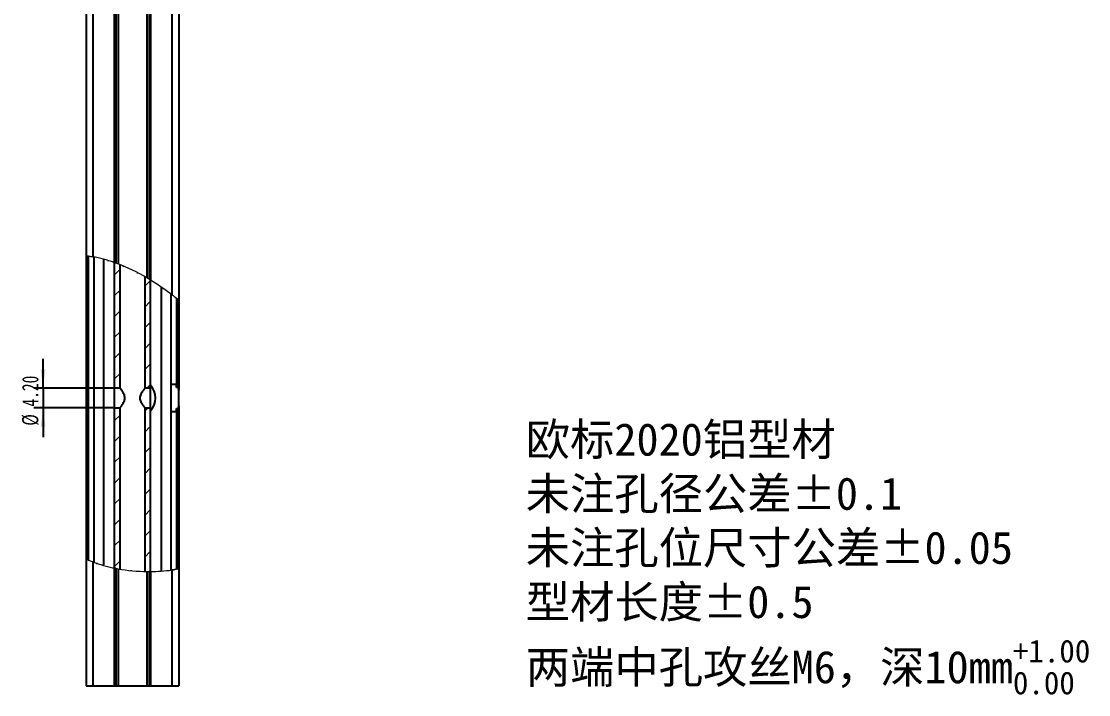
# Model space of a CAD drawing. Header units: millimetres. Extents: x 0 to 1189, y 0 to 841.
# Drawn here: x 655.1 to 885, y 328.7 to 473.8 of the extents above; entities that cross this region are included whole.
import ezdxf

# ---------------------------------------------------------------- set-up
doc = ezdxf.new("R2010")
doc.units = ezdxf.units.MM
doc.layers.add('10', color=7, linetype='Continuous')
doc.styles.add('SLDTEXTSTYLE5', font='TXT', dxfattribs={"width": 0.7})
doc.dimstyles.new('SLDDIMSTYLE1', dxfattribs={"dimtxt": 3.5, "dimasz": 4.08, "dimexe": 0, "dimexo": 0.0625, "dimgap": 0.875, "dimtad": 2, "dimrnd": 1e-09, "dimzin": 4, "dimdsep": 46, "dimtxsty": 'SLDTEXTSTYLE5', "dimsah": 1, "dimcen": 0.09, "dimadec": 0, "dimazin": 1, "dimtfac": 1, "dimtmove": 0, "dimatfit": 0, "dimfxl": 1, "dimfrac": 2, "dimtolj": 1, "dimtzin": 12, "dimarcsym": 0})

# ---------------------------------------------------------------- blocks, each defined once
blk = doc.blocks.new('_D_5')
at = {"layer": '10', "transparency": 16777216}
for p, q in [((659.74, 394.75), (659.74, 401.1)), ((675.14, 394.75), (657.74, 394.75)), ((659.74, 394.75), (659.74, 390.55)), ((675.14, 390.55), (657.74, 390.55)), ((659.74, 390.55), (659.74, 384.2))]:
    blk.add_line(p, q, dxfattribs=at)
for points in [[(659.74, 394.75), (660.25, 398.83), (659.23, 398.83)], [(659.74, 390.55), (659.23, 386.47), (660.25, 386.47)]]:
    blk.add_solid(points, dxfattribs=at)
at = {"layer": '10', "transparency": 16777216, "char_height": 3.5, "attachment_point": 1, "rotation": 90, "style": 'SLDTEXTSTYLE5'}
for s, insert in [('4.20', (655.23, 390.8)), ('%%c', (655.21, 386.69))]:
    blk.add_mtext(s, dxfattribs=dict(at, insert=insert))

msp = doc.modelspace()

# ---------------------------------------------------------------- hatches: boundary and pattern name
at = {"layer": '10', "linetype": 'Continuous', "lineweight": 18}
h = msp.add_hatch(dxfattribs=at)
h.set_pattern_fill('ANSI31', color=256, angle=3e-322, style=0)
edge = h.paths.add_edge_path(flags=0)
edge.add_spline(control_points=[(676.34, 421.38), (676.34, 421.38), (676.386, 421.362), (676.473, 421.327), (676.56, 421.292), (676.69, 421.239), (676.85, 421.173), (677.014, 421.104), (677.215, 421.019), (677.434, 420.924), (677.668, 420.822), (677.929, 420.705), (678.197, 420.582), (678.488, 420.448), (678.794, 420.303), (679.093, 420.157), (679.414, 419.999), (679.736, 419.837), (680.033, 419.683), (680.338, 419.524), (680.626, 419.37), (680.868, 419.238), (681.096, 419.114), (681.29, 419.005), (681.424, 418.93), (681.541, 418.864), (681.614, 418.822), (681.634, 418.811), (681.638, 418.809), (681.64, 418.807), (681.64, 418.807)], knot_values=[0, 0, 0, 0, 0.0008405, 0.0008405, 0.0008405, 0.0016796, 0.0016796, 0.0016796, 0.0025401, 0.0025401, 0.0025401, 0.0034594, 0.0034594, 0.0034594, 0.0044576, 0.0044576, 0.0044576, 0.005533, 0.005533, 0.005533, 0.006639, 0.006639, 0.006639, 0.0076824, 0.0076824, 0.0076824, 0.0085906, 0.0085906, 0.0085906, 0.0087635, 0.0087635, 0.0087635, 0.0087635], weights=[1, 1, 1, 1, 1, 1, 1, 1, 1, 1, 1, 1, 1, 1, 1, 1, 1, 1, 1, 1, 1, 1, 1, 1, 1, 1, 1, 1, 1, 1, 1], degree=3, periodic=0)
edge.add_spline(control_points=[(681.64, 418.807), (682.041, 418.579), (682.441, 418.344), (682.84, 418.101)], knot_values=[0.353429, 0.353429, 0.353429, 0.353429, 0.359927, 0.359927, 0.359927, 0.359927], weights=[1, 1, 1, 1], degree=3, periodic=0)
edge.add_spline(control_points=[(682.84, 418.101), (683.634, 417.618), (684.42, 417.111), (685.197, 416.579)], knot_values=[0, 0, 0, 0, 0.0036643, 0.0036643, 0.0036643, 0.0036643], weights=[1, 1, 1, 1], degree=3, periodic=0)
edge.add_spline(control_points=[(685.197, 416.579), (685.9, 416.099), (686.598, 415.597), (687.29, 415.076)], knot_values=[0.3727679, 0.3727679, 0.3727679, 0.3727679, 0.384319, 0.384319, 0.384319, 0.384319], weights=[1, 1, 1, 1], degree=3, periodic=0)
edge.add_spline(control_points=[(687.29, 415.076), (687.693, 414.773), (688.093, 414.463), (688.49, 414.147)], knot_values=[0.384319, 0.384319, 0.384319, 0.384319, 0.3910354, 0.3910354, 0.3910354, 0.3910354], weights=[1, 1, 1, 1], degree=3, periodic=0)
edge.add_spline(control_points=[(688.49, 414.147), (688.557, 414.094), (688.624, 414.04), (688.69, 413.987)], knot_values=[0.3910354, 0.3910354, 0.3910354, 0.3910354, 0.3921629, 0.3921629, 0.3921629, 0.3921629], weights=[1, 1, 1, 1], degree=3, periodic=0)
edge.add_spline(control_points=[(688.69, 413.987), (688.721, 413.962), (688.751, 413.938), (688.781, 413.914), (688.817, 413.885), (688.851, 413.857), (688.882, 413.832), (688.906, 413.813), (688.928, 413.795), (688.946, 413.78), (688.96, 413.769), (688.971, 413.76), (688.978, 413.754), (688.986, 413.748), (688.99, 413.744), (688.99, 413.744)], knot_values=[0, 0, 0, 0, 0.0001175, 0.0001175, 0.0001175, 0.0002592, 0.0002592, 0.0002592, 0.0003706, 0.0003706, 0.0003706, 0.0004549, 0.0004549, 0.0004549, 0.0005396, 0.0005396, 0.0005396, 0.0005396], weights=[1, 1, 1, 1, 1, 1, 1, 1, 1, 1, 1, 1, 1, 1, 1, 1], degree=3, periodic=0)
edge.add_spline(control_points=[(688.99, 413.744), (688.99, 413.744), (688.98, 413.753), (688.96, 413.769), (688.932, 413.792), (688.884, 413.831), (688.822, 413.881), (688.747, 413.942), (688.651, 414.019), (688.544, 414.104), (688.407, 414.213), (688.249, 414.338), (688.084, 414.467), (687.895, 414.615), (687.692, 414.771), (687.49, 414.925)], knot_values=[0, 0, 0, 0, 0.0003014, 0.0003014, 0.0003014, 0.0007351, 0.0007351, 0.0007351, 0.0012577, 0.0012577, 0.0012577, 0.0019265, 0.0019265, 0.0019265, 0.002695, 0.002695, 0.002695, 0.002695], weights=[1, 1, 1, 1, 1, 1, 1, 1, 1, 1, 1, 1, 1, 1, 1, 1], degree=3, periodic=0)
edge.add_spline(control_points=[(687.49, 414.925), (685.981, 416.072), (684.441, 417.125), (682.89, 418.07)], knot_values=[0.614567, 0.614567, 0.614567, 0.614567, 0.6398018, 0.6398018, 0.6398018, 0.6398018], weights=[1, 1, 1, 1], degree=3, periodic=0)
edge.add_spline(control_points=[(682.89, 418.07), (682.854, 418.092), (682.818, 418.115), (682.783, 418.135), (682.754, 418.153), (682.726, 418.17), (682.701, 418.185), (682.678, 418.199), (682.658, 418.211), (682.641, 418.221), (682.625, 418.231), (682.612, 418.238), (682.604, 418.244), (682.595, 418.249), (682.59, 418.252), (682.59, 418.252)], knot_values=[0, 0, 0, 0, 0.0001265, 0.0001265, 0.0001265, 0.0002342, 0.0002342, 0.0002342, 0.0003289, 0.0003289, 0.0003289, 0.0004187, 0.0004187, 0.0004187, 0.0005089, 0.0005089, 0.0005089, 0.0005089], weights=[1, 1, 1, 1, 1, 1, 1, 1, 1, 1, 1, 1, 1, 1, 1, 1], degree=3, periodic=0)
edge.add_spline(control_points=[(682.59, 418.252), (682.424, 418.352), (682.257, 418.45), (682.09, 418.548)], knot_values=[0.6414282, 0.6414282, 0.6414282, 0.6414282, 0.6441361, 0.6441361, 0.6441361, 0.6441361], weights=[1, 1, 1, 1], degree=3, periodic=0)
edge.add_spline(control_points=[(682.09, 418.548), (682.893, 418.079), (683.694, 417.58), (684.49, 417.054)], knot_values=[0.3558639, 0.3558639, 0.3558639, 0.3558639, 0.3689011, 0.3689011, 0.3689011, 0.3689011], weights=[1, 1, 1, 1], degree=3, periodic=0)
edge.add_spline(control_points=[(684.49, 417.054), (683.712, 417.568), (682.926, 418.058), (682.133, 418.523)], knot_values=[0, 0, 0, 0, 0.0036425, 0.0036425, 0.0036425, 0.0036425], weights=[1, 1, 1, 1], degree=3, periodic=0)
edge.add_spline(control_points=[(682.133, 418.523), (680.034, 419.752), (677.921, 420.78), (675.847, 421.573)], knot_values=[0.6439039, 0.6439039, 0.6439039, 0.6439039, 0.6779971, 0.6779971, 0.6779971, 0.6779971], weights=[1, 1, 1, 1], degree=3, periodic=0)
edge.add_spline(control_points=[(675.847, 421.573), (675.067, 421.871), (674.281, 422.141), (673.49, 422.377)], knot_values=[0, 0, 0, 0, 0.0034291, 0.0034291, 0.0034291, 0.0034291], weights=[1, 1, 1, 1], degree=3, periodic=0)
edge.add_spline(control_points=[(673.49, 422.377), (674.282, 422.14), (675.083, 421.866), (675.89, 421.556)], knot_values=[0.3089795, 0.3089795, 0.3089795, 0.3089795, 0.3222379, 0.3222379, 0.3222379, 0.3222379], weights=[1, 1, 1, 1], degree=3, periodic=0)
edge.add_spline(control_points=[(675.89, 421.556), (675.723, 421.621), (675.557, 421.683), (675.39, 421.744)], knot_values=[0.6777621, 0.6777621, 0.6777621, 0.6777621, 0.6805053, 0.6805053, 0.6805053, 0.6805053], weights=[1, 1, 1, 1], degree=3, periodic=0)
edge.add_spline(control_points=[(675.39, 421.744), (675.39, 421.744), (675.389, 421.745), (675.386, 421.745), (675.381, 421.747), (675.37, 421.752), (675.353, 421.758), (675.336, 421.764), (675.313, 421.772), (675.287, 421.782), (675.26, 421.792), (675.228, 421.803), (675.194, 421.815), (675.161, 421.827), (675.125, 421.84), (675.09, 421.853)], knot_values=[0, 0, 0, 0, 0.0000477, 0.0000477, 0.0000477, 0.0001515, 0.0001515, 0.0001515, 0.000262, 0.000262, 0.000262, 0.0003759, 0.0003759, 0.0003759, 0.0004896, 0.0004896, 0.0004896, 0.0004896], weights=[1, 1, 1, 1, 1, 1, 1, 1, 1, 1, 1, 1, 1, 1, 1, 1], degree=3, periodic=0)
edge.add_spline(control_points=[(675.09, 421.853), (673.524, 422.411), (671.983, 422.831), (670.49, 423.099)], knot_values=[0.6821555, 0.6821555, 0.6821555, 0.6821555, 0.7080344, 0.7080344, 0.7080344, 0.7080344], weights=[1, 1, 1, 1], degree=3, periodic=0)
edge.add_spline(control_points=[(670.49, 423.099), (670.375, 423.119), (670.259, 423.139), (670.146, 423.158), (669.984, 423.184), (669.827, 423.208), (669.686, 423.229), (669.546, 423.249), (669.418, 423.266), (669.315, 423.279), (669.211, 423.292), (669.129, 423.302), (669.074, 423.308), (669.019, 423.314), (668.99, 423.318), (668.99, 423.318)], knot_values=[0, 0, 0, 0, 0.0003514, 0.0003514, 0.0003514, 0.0008597, 0.0008597, 0.0008597, 0.0013651, 0.0013651, 0.0013651, 0.0018698, 0.0018698, 0.0018698, 0.0023744, 0.0023744, 0.0023744, 0.0023744], weights=[1, 1, 1, 1, 1, 1, 1, 1, 1, 1, 1, 1, 1, 1, 1, 1], degree=3, periodic=0)
edge.add_spline(control_points=[(668.99, 423.318), (668.99, 423.318), (668.993, 423.317), (668.997, 423.317), (669.004, 423.316), (669.017, 423.315), (669.035, 423.313), (669.053, 423.311), (669.076, 423.308), (669.102, 423.305), (669.128, 423.302), (669.159, 423.298), (669.19, 423.294), (669.222, 423.29), (669.256, 423.286), (669.29, 423.282)], knot_values=[0, 0, 0, 0, 0.0000643, 0.0000643, 0.0000643, 0.0001661, 0.0001661, 0.0001661, 0.0002686, 0.0002686, 0.0002686, 0.0003715, 0.0003715, 0.0003715, 0.0004744, 0.0004744, 0.0004744, 0.0004744], weights=[1, 1, 1, 1, 1, 1, 1, 1, 1, 1, 1, 1, 1, 1, 1, 1], degree=3, periodic=0)
edge.add_spline(control_points=[(669.29, 423.282), (669.357, 423.274), (669.423, 423.265), (669.49, 423.256)], knot_values=[0.284966, 0.284966, 0.284966, 0.284966, 0.286142, 0.286142, 0.286142, 0.286142], weights=[1, 1, 1, 1], degree=3, periodic=0)
edge.add_spline(control_points=[(669.49, 423.256), (669.886, 423.202), (670.287, 423.138), (670.69, 423.062)], knot_values=[0.286142, 0.286142, 0.286142, 0.286142, 0.2931199, 0.2931199, 0.2931199, 0.2931199], weights=[1, 1, 1, 1], degree=3, periodic=0)
edge.add_spline(control_points=[(670.69, 423.062), (671.379, 422.932), (672.077, 422.771), (672.783, 422.579)], knot_values=[0.2931199, 0.2931199, 0.2931199, 0.2931199, 0.3050213, 0.3050213, 0.3050213, 0.3050213], weights=[1, 1, 1, 1], degree=3, periodic=0)
edge.add_spline(control_points=[(672.783, 422.579), (673.574, 422.364), (674.36, 422.114), (675.14, 421.835)], knot_values=[0, 0, 0, 0, 0.0034155, 0.0034155, 0.0034155, 0.0034155], weights=[1, 1, 1, 1], degree=3, periodic=0)
edge.add_spline(control_points=[(675.14, 421.835), (675.539, 421.692), (675.939, 421.54), (676.34, 421.38)], knot_values=[0.3181198, 0.3181198, 0.3181198, 0.3181198, 0.3246998, 0.3246998, 0.3246998, 0.3246998], weights=[1, 1, 1, 1], degree=3, periodic=0)
edge = h.paths.add_edge_path(flags=0)
edge.add_spline(control_points=[(671.24, 422.952), (671.412, 422.916), (671.586, 422.877), (671.747, 422.84), (671.909, 422.802), (672.063, 422.765), (672.196, 422.732), (672.328, 422.699), (672.443, 422.669), (672.531, 422.646), (672.617, 422.624), (672.68, 422.607), (672.712, 422.598), (672.744, 422.589), (672.749, 422.588), (672.726, 422.594), (672.704, 422.6), (672.654, 422.614), (672.582, 422.633), (672.51, 422.652), (672.412, 422.677), (672.298, 422.706), (672.18, 422.736), (672.041, 422.771), (671.893, 422.806), (671.74, 422.842), (671.572, 422.88), (671.404, 422.917), (671.233, 422.954), (671.056, 422.991), (670.888, 423.024), (670.722, 423.057), (670.559, 423.087), (670.415, 423.112), (670.273, 423.137), (670.145, 423.158), (670.042, 423.175), (669.941, 423.191), (669.862, 423.203), (669.811, 423.21), (669.76, 423.218), (669.736, 423.221), (669.741, 423.221), (669.745, 423.22), (669.778, 423.215), (669.837, 423.206), (669.896, 423.198), (669.982, 423.184), (670.087, 423.167), (670.194, 423.15), (670.323, 423.128), (670.464, 423.103), (670.607, 423.078), (670.766, 423.048), (670.928, 423.016), (671.031, 422.996), (671.136, 422.974), (671.24, 422.952)], knot_values=[0, 0, 0, 0, 0.0005268, 0.0005268, 0.0005268, 0.0010538, 0.0010538, 0.0010538, 0.0015783, 0.0015783, 0.0015783, 0.0020894, 0.0020894, 0.0020894, 0.0025839, 0.0025839, 0.0025839, 0.0030702, 0.0030702, 0.0030702, 0.0035613, 0.0035613, 0.0035613, 0.0040667, 0.0040667, 0.0040667, 0.0045872, 0.0045872, 0.0045872, 0.0051146, 0.0051146, 0.0051146, 0.0056385, 0.0056385, 0.0056385, 0.0061531, 0.0061531, 0.0061531, 0.0066589, 0.0066589, 0.0066589, 0.0071594, 0.0071594, 0.0071594, 0.0076578, 0.0076578, 0.0076578, 0.0081561, 0.0081561, 0.0081561, 0.0086568, 0.0086568, 0.0086568, 0.0091629, 0.0091629, 0.0091629, 0.0094801, 0.0094801, 0.0094801, 0.0094801], weights=[1, 1, 1, 1, 1, 1, 1, 1, 1, 1, 1, 1, 1, 1, 1, 1, 1, 1, 1, 1, 1, 1, 1, 1, 1, 1, 1, 1, 1, 1, 1, 1, 1, 1, 1, 1, 1, 1, 1, 1, 1, 1, 1, 1, 1, 1, 1, 1, 1, 1, 1, 1, 1, 1, 1, 1, 1, 1], degree=3, periodic=0)
edge = h.paths.add_edge_path(flags=0)
edge.add_spline(control_points=[(686.74, 415.485), (686.945, 415.335), (687.151, 415.182), (687.342, 415.037), (687.534, 414.892), (687.718, 414.751), (687.868, 414.635), (687.964, 414.561), (688.049, 414.495), (688.112, 414.445), (688.176, 414.395), (688.219, 414.361), (688.234, 414.35), (688.247, 414.339), (688.239, 414.345), (688.213, 414.366), (688.188, 414.386), (688.145, 414.419), (688.091, 414.462), (688.031, 414.509), (687.955, 414.567), (687.871, 414.633), (687.771, 414.71), (687.655, 414.799), (687.534, 414.892), (687.386, 415.004), (687.225, 415.126), (687.061, 415.248), (686.869, 415.391), (686.668, 415.539), (686.473, 415.681), (686.267, 415.83), (686.061, 415.977), (685.878, 416.106), (685.747, 416.199), (685.625, 416.284), (685.525, 416.354), (685.44, 416.413), (685.368, 416.462), (685.319, 416.496), (685.27, 416.53), (685.242, 416.549), (685.24, 416.55), (685.239, 416.551), (685.258, 416.538), (685.296, 416.512), (685.333, 416.486), (685.388, 416.448), (685.457, 416.401), (685.532, 416.349), (685.623, 416.286), (685.723, 416.215), (685.839, 416.134), (685.97, 416.042), (686.105, 415.946), (686.265, 415.831), (686.435, 415.708), (686.605, 415.585), (686.65, 415.552), (686.695, 415.519), (686.74, 415.485)], knot_values=[0, 0, 0, 0, 0.0007605, 0.0007605, 0.0007605, 0.0015296, 0.0015296, 0.0015296, 0.0020185, 0.0020185, 0.0020185, 0.0025127, 0.0025127, 0.0025127, 0.0029344, 0.0029344, 0.0029344, 0.0033294, 0.0033294, 0.0033294, 0.0037593, 0.0037593, 0.0037593, 0.0042677, 0.0042677, 0.0042677, 0.0048856, 0.0048856, 0.0048856, 0.0056124, 0.0056124, 0.0056124, 0.0063845, 0.0063845, 0.0063845, 0.0069357, 0.0069357, 0.0069357, 0.0074028, 0.0074028, 0.0074028, 0.0078731, 0.0078731, 0.0078731, 0.0082953, 0.0082953, 0.0082953, 0.0087121, 0.0087121, 0.0087121, 0.0091671, 0.0091671, 0.0091671, 0.0096948, 0.0096948, 0.0096948, 0.0103208, 0.0103208, 0.0103208, 0.0104858, 0.0104858, 0.0104858, 0.0104858], weights=[1, 1, 1, 1, 1, 1, 1, 1, 1, 1, 1, 1, 1, 1, 1, 1, 1, 1, 1, 1, 1, 1, 1, 1, 1, 1, 1, 1, 1, 1, 1, 1, 1, 1, 1, 1, 1, 1, 1, 1, 1, 1, 1, 1, 1, 1, 1, 1, 1, 1, 1, 1, 1, 1, 1, 1, 1, 1, 1, 1, 1], degree=3, periodic=0)
h = msp.add_hatch(dxfattribs=at)
h.set_pattern_fill('ANSI31', color=256, angle=3e-322, style=0)
edge = h.paths.add_edge_path(flags=0)
edge.add_line((676.34, 394.748), (676.34, 421.38))
edge.add_spline(control_points=[(676.34, 421.38), (675.939, 421.54), (675.539, 421.692), (675.14, 421.835)], knot_values=[0.6753002, 0.6753002, 0.6753002, 0.6753002, 0.6818802, 0.6818802, 0.6818802, 0.6818802], weights=[1, 1, 1, 1], degree=3, periodic=0)
edge.add_line((675.14, 421.835), (675.14, 394.748))
edge.add_line((675.14, 394.748), (676.34, 394.748))
h = msp.add_hatch(dxfattribs=at)
h.set_pattern_fill('ANSI31', color=256, angle=3e-322, style=0)
edge = h.paths.add_edge_path(flags=0)
edge.add_line((681.64, 418.807), (681.64, 394.748))
edge.add_line((681.64, 394.748), (682.84, 394.748))
edge.add_line((682.84, 394.748), (682.84, 418.101))
edge.add_spline(control_points=[(682.84, 418.101), (682.441, 418.344), (682.041, 418.579), (681.64, 418.807)], knot_values=[0.640073, 0.640073, 0.640073, 0.640073, 0.646571, 0.646571, 0.646571, 0.646571], weights=[1, 1, 1, 1], degree=3, periodic=0)
h = msp.add_hatch(dxfattribs=at)
h.set_pattern_fill('ANSI31', color=256, angle=3e-322, style=0)
edge = h.paths.add_edge_path(flags=0)
edge.add_line((676.34, 355.771), (676.34, 390.548))
edge.add_line((676.34, 390.548), (675.14, 390.548))
edge.add_line((675.14, 390.548), (675.14, 355.999))
edge.add_spline(control_points=[(675.14, 355.999), (675.538, 355.916), (675.938, 355.84), (676.34, 355.771)], knot_values=[0.185738, 0.185738, 0.185738, 0.185738, 0.191688, 0.191688, 0.191688, 0.191688], weights=[1, 1, 1, 1], degree=3, periodic=0)
h = msp.add_hatch(dxfattribs=at)
h.set_pattern_fill('ANSI31', color=256, angle=3e-322, style=0)
edge = h.paths.add_edge_path(flags=0)
edge.add_line((681.64, 390.548), (681.64, 355.251))
edge.add_spline(control_points=[(681.64, 355.251), (682.04, 355.241), (682.441, 355.238), (682.84, 355.241)], knot_values=[0.2175087, 0.2175087, 0.2175087, 0.2175087, 0.2233265, 0.2233265, 0.2233265, 0.2233265], weights=[1, 1, 1, 1], degree=3, periodic=0)
edge.add_line((682.84, 355.241), (682.84, 390.548))
edge.add_line((682.84, 390.548), (681.64, 390.548))
h = msp.add_hatch(dxfattribs=at)
h.set_pattern_fill('ANSI31', color=256, angle=3e-322, style=0)
edge = h.paths.add_edge_path(flags=0)
edge.add_spline(control_points=[(681.64, 355.251), (681.64, 355.251), (681.589, 355.253), (681.491, 355.255), (681.393, 355.258), (681.245, 355.263), (681.06, 355.271), (680.875, 355.278), (680.648, 355.289), (680.397, 355.304), (680.146, 355.319), (679.865, 355.338), (679.577, 355.362), (679.289, 355.385), (678.985, 355.414), (678.692, 355.445), (678.398, 355.476), (678.105, 355.511), (677.838, 355.545), (677.57, 355.58), (677.32, 355.616), (677.11, 355.647), (676.899, 355.679), (676.722, 355.707), (676.594, 355.728), (676.468, 355.749), (676.385, 355.763), (676.354, 355.769), (676.345, 355.77), (676.34, 355.771), (676.34, 355.771)], knot_values=[0, 0, 0, 0, 0.0008894, 0.0008894, 0.0008894, 0.0017788, 0.0017788, 0.0017788, 0.0026679, 0.0026679, 0.0026679, 0.0035565, 0.0035565, 0.0035565, 0.0044465, 0.0044465, 0.0044465, 0.0053413, 0.0053413, 0.0053413, 0.0062418, 0.0062418, 0.0062418, 0.0071429, 0.0071429, 0.0071429, 0.0080357, 0.0080357, 0.0080357, 0.0083064, 0.0083064, 0.0083064, 0.0083064], weights=[1, 1, 1, 1, 1, 1, 1, 1, 1, 1, 1, 1, 1, 1, 1, 1, 1, 1, 1, 1, 1, 1, 1, 1, 1, 1, 1, 1, 1, 1, 1], degree=3, periodic=0)
edge.add_spline(control_points=[(676.34, 355.771), (675.938, 355.84), (675.538, 355.916), (675.14, 355.999)], knot_values=[0.808312, 0.808312, 0.808312, 0.808312, 0.814262, 0.814262, 0.814262, 0.814262], weights=[1, 1, 1, 1], degree=3, periodic=0)
edge.add_spline(control_points=[(675.14, 355.999), (674.351, 356.162), (673.565, 356.353), (672.783, 356.573)], knot_values=[0, 0, 0, 0, 0.0033826, 0.0033826, 0.0033826, 0.0033826], weights=[1, 1, 1, 1], degree=3, periodic=0)
edge.add_spline(control_points=[(672.783, 356.573), (672.074, 356.773), (671.375, 356.994), (670.69, 357.237)], knot_values=[0.8261671, 0.8261671, 0.8261671, 0.8261671, 0.8370755, 0.8370755, 0.8370755, 0.8370755], weights=[1, 1, 1, 1], degree=3, periodic=0)
edge.add_line((670.69, 357.237), (670.69, 357.237))
edge.add_spline(control_points=[(670.69, 357.237), (670.285, 357.381), (669.885, 357.532), (669.49, 357.691)], knot_values=[0.8370755, 0.8370755, 0.8370755, 0.8370755, 0.8435236, 0.8435236, 0.8435236, 0.8435236], weights=[1, 1, 1, 1], degree=3, periodic=0)
edge.add_spline(control_points=[(669.49, 357.691), (669.423, 357.718), (669.357, 357.745), (669.29, 357.772)], knot_values=[0.8435236, 0.8435236, 0.8435236, 0.8435236, 0.8446147, 0.8446147, 0.8446147, 0.8446147], weights=[1, 1, 1, 1], degree=3, periodic=0)
edge.add_spline(control_points=[(669.29, 357.772), (669.261, 357.784), (669.231, 357.797), (669.202, 357.808), (669.171, 357.821), (669.141, 357.834), (669.114, 357.845), (669.089, 357.856), (669.066, 357.865), (669.048, 357.873), (669.03, 357.881), (669.015, 357.887), (669.005, 357.891), (668.995, 357.895), (668.99, 357.897), (668.99, 357.897)], knot_values=[0, 0, 0, 0, 0.0000959, 0.0000959, 0.0000959, 0.0002015, 0.0002015, 0.0002015, 0.0002997, 0.0002997, 0.0002997, 0.0003947, 0.0003947, 0.0003947, 0.00049, 0.00049, 0.00049, 0.00049], weights=[1, 1, 1, 1, 1, 1, 1, 1, 1, 1, 1, 1, 1, 1, 1, 1], degree=3, periodic=0)
edge.add_spline(control_points=[(668.99, 357.897), (668.99, 357.897), (668.996, 357.895), (669.007, 357.89), (669.032, 357.88), (669.088, 357.856), (669.168, 357.823), (669.253, 357.787), (669.369, 357.74), (669.502, 357.686), (669.639, 357.631), (669.798, 357.569), (669.965, 357.505), (670.132, 357.441), (670.312, 357.374), (670.49, 357.309)], knot_values=[0, 0, 0, 0, 0.0002222, 0.0002222, 0.0002222, 0.0007461, 0.0007461, 0.0007461, 0.0013091, 0.0013091, 0.0013091, 0.0018856, 0.0018856, 0.0018856, 0.0024615, 0.0024615, 0.0024615, 0.0024615], weights=[1, 1, 1, 1, 1, 1, 1, 1, 1, 1, 1, 1, 1, 1, 1, 1], degree=3, periodic=0)
edge.add_spline(control_points=[(670.49, 357.309), (671.968, 356.773), (673.511, 356.339), (675.09, 356.009)], knot_values=[0.1618608, 0.1618608, 0.1618608, 0.1618608, 0.1854887, 0.1854887, 0.1854887, 0.1854887], weights=[1, 1, 1, 1], degree=3, periodic=0)
edge.add_spline(control_points=[(675.09, 356.009), (675.114, 356.004), (675.138, 355.999), (675.162, 355.994), (675.194, 355.988), (675.226, 355.981), (675.254, 355.975), (675.281, 355.97), (675.306, 355.965), (675.327, 355.961), (675.347, 355.957), (675.363, 355.953), (675.374, 355.951), (675.385, 355.949), (675.39, 355.948), (675.39, 355.948)], knot_values=[0, 0, 0, 0, 0.0000736, 0.0000736, 0.0000736, 0.0001762, 0.0001762, 0.0001762, 0.000277, 0.000277, 0.000277, 0.0003769, 0.0003769, 0.0003769, 0.0004768, 0.0004768, 0.0004768, 0.0004768], weights=[1, 1, 1, 1, 1, 1, 1, 1, 1, 1, 1, 1, 1, 1, 1, 1], degree=3, periodic=0)
edge.add_spline(control_points=[(675.39, 355.948), (675.557, 355.915), (675.723, 355.883), (675.89, 355.852)], knot_values=[0.1869828, 0.1869828, 0.1869828, 0.1869828, 0.1894639, 0.1894639, 0.1894639, 0.1894639], weights=[1, 1, 1, 1], degree=3, periodic=0)
edge.add_spline(control_points=[(675.89, 355.852), (675.081, 356.002), (674.28, 356.179), (673.49, 356.383)], knot_values=[0.8105361, 0.8105361, 0.8105361, 0.8105361, 0.8225598, 0.8225598, 0.8225598, 0.8225598], weights=[1, 1, 1, 1], degree=3, periodic=0)
edge.add_spline(control_points=[(673.49, 356.383), (674.273, 356.18), (675.059, 356.007), (675.847, 355.86)], knot_values=[0, 0, 0, 0, 0.0033742, 0.0033742, 0.0033742, 0.0033742], weights=[1, 1, 1, 1], degree=3, periodic=0)
edge.add_spline(control_points=[(675.847, 355.86), (677.91, 355.475), (680.026, 355.267), (682.133, 355.242)], knot_values=[0.1892514, 0.1892514, 0.1892514, 0.1892514, 0.2198972, 0.2198972, 0.2198972, 0.2198972], weights=[1, 1, 1, 1], degree=3, periodic=0)
edge.add_spline(control_points=[(682.133, 355.242), (682.919, 355.233), (683.705, 355.249), (684.49, 355.292)], knot_values=[0, 0, 0, 0, 0.0033338, 0.0033338, 0.0033338, 0.0033338], weights=[1, 1, 1, 1], degree=3, periodic=0)
edge.add_spline(control_points=[(684.49, 355.292), (683.694, 355.249), (682.893, 355.232), (682.09, 355.243)], knot_values=[0.7686449, 0.7686449, 0.7686449, 0.7686449, 0.7803107, 0.7803107, 0.7803107, 0.7803107], weights=[1, 1, 1, 1], degree=3, periodic=0)
edge.add_spline(control_points=[(682.09, 355.243), (682.257, 355.241), (682.424, 355.24), (682.59, 355.24)], knot_values=[0.2196893, 0.2196893, 0.2196893, 0.2196893, 0.2221136, 0.2221136, 0.2221136, 0.2221136], weights=[1, 1, 1, 1], degree=3, periodic=0)
edge.add_spline(control_points=[(682.59, 355.24), (682.59, 355.24), (682.593, 355.24), (682.598, 355.24), (682.605, 355.24), (682.618, 355.24), (682.636, 355.24), (682.654, 355.24), (682.677, 355.24), (682.703, 355.24), (682.729, 355.24), (682.759, 355.24), (682.791, 355.24), (682.823, 355.241), (682.857, 355.241), (682.89, 355.241)], knot_values=[0, 0, 0, 0, 0.0000663, 0.0000663, 0.0000663, 0.0001678, 0.0001678, 0.0001678, 0.0002694, 0.0002694, 0.0002694, 0.0003709, 0.0003709, 0.0003709, 0.0004725, 0.0004725, 0.0004725, 0.0004725], weights=[1, 1, 1, 1, 1, 1, 1, 1, 1, 1, 1, 1, 1, 1, 1, 1], degree=3, periodic=0)
edge.add_spline(control_points=[(682.89, 355.241), (684.44, 355.255), (685.982, 355.37), (687.49, 355.586)], knot_values=[0.2235692, 0.2235692, 0.2235692, 0.2235692, 0.246142, 0.246142, 0.246142, 0.246142], weights=[1, 1, 1, 1], degree=3, periodic=0)
edge.add_spline(control_points=[(687.49, 355.586), (687.608, 355.603), (687.726, 355.621), (687.84, 355.638), (688.003, 355.664), (688.162, 355.69), (688.303, 355.714), (688.442, 355.737), (688.568, 355.76), (688.671, 355.778), (688.773, 355.797), (688.854, 355.812), (688.908, 355.822), (688.962, 355.833), (688.99, 355.838), (688.99, 355.838)], knot_values=[0, 0, 0, 0, 0.0003558, 0.0003558, 0.0003558, 0.0008693, 0.0008693, 0.0008693, 0.0013745, 0.0013745, 0.0013745, 0.0018752, 0.0018752, 0.0018752, 0.0023762, 0.0023762, 0.0023762, 0.0023762], weights=[1, 1, 1, 1, 1, 1, 1, 1, 1, 1, 1, 1, 1, 1, 1, 1], degree=3, periodic=0)
edge.add_spline(control_points=[(688.99, 355.838), (688.99, 355.838), (688.988, 355.838), (688.984, 355.837), (688.977, 355.836), (688.964, 355.833), (688.947, 355.83), (688.929, 355.826), (688.906, 355.822), (688.88, 355.817), (688.854, 355.812), (688.823, 355.806), (688.791, 355.8), (688.759, 355.794), (688.724, 355.788), (688.69, 355.782)], knot_values=[0, 0, 0, 0, 0.0000612, 0.0000612, 0.0000612, 0.0001635, 0.0001635, 0.0001635, 0.0002676, 0.0002676, 0.0002676, 0.0003724, 0.0003724, 0.0003724, 0.0004771, 0.0004771, 0.0004771, 0.0004771], weights=[1, 1, 1, 1, 1, 1, 1, 1, 1, 1, 1, 1, 1, 1, 1, 1], degree=3, periodic=0)
edge.add_spline(control_points=[(688.69, 355.782), (688.624, 355.77), (688.557, 355.758), (688.49, 355.746)], knot_values=[0.7478334, 0.7478334, 0.7478334, 0.7478334, 0.7488431, 0.7488431, 0.7488431, 0.7488431], weights=[1, 1, 1, 1], degree=3, periodic=0)
edge.add_spline(control_points=[(688.49, 355.746), (688.093, 355.676), (687.693, 355.614), (687.29, 355.558)], knot_values=[0.7488431, 0.7488431, 0.7488431, 0.7488431, 0.7548548, 0.7548548, 0.7548548, 0.7548548], weights=[1, 1, 1, 1], degree=3, periodic=0)
edge.add_line((687.29, 355.558), (687.29, 355.558))
edge.add_spline(control_points=[(687.29, 355.558), (686.599, 355.463), (685.9, 355.39), (685.197, 355.337)], knot_values=[0.7548548, 0.7548548, 0.7548548, 0.7548548, 0.7651867, 0.7651867, 0.7651867, 0.7651867], weights=[1, 1, 1, 1], degree=3, periodic=0)
edge.add_spline(control_points=[(685.197, 355.337), (684.412, 355.279), (683.626, 355.247), (682.84, 355.241)], knot_values=[0, 0, 0, 0, 0.0033348, 0.0033348, 0.0033348, 0.0033348], weights=[1, 1, 1, 1], degree=3, periodic=0)
edge.add_line((682.84, 355.241), (682.84, 355.241))
edge.add_spline(control_points=[(682.84, 355.241), (682.441, 355.238), (682.04, 355.241), (681.64, 355.251)], knot_values=[0.7766735, 0.7766735, 0.7766735, 0.7766735, 0.7824913, 0.7824913, 0.7824913, 0.7824913], weights=[1, 1, 1, 1], degree=3, periodic=0)
edge = h.paths.add_edge_path(flags=0)
edge.add_spline(control_points=[(686.74, 355.487), (686.572, 355.467), (686.401, 355.448), (686.243, 355.431), (686.084, 355.414), (685.932, 355.4), (685.8, 355.387), (685.669, 355.375), (685.554, 355.366), (685.466, 355.358), (685.377, 355.351), (685.312, 355.346), (685.276, 355.343), (685.24, 355.34), (685.231, 355.34), (685.251, 355.341), (685.271, 355.343), (685.319, 355.346), (685.393, 355.352), (685.466, 355.358), (685.567, 355.366), (685.686, 355.377), (685.805, 355.388), (685.945, 355.401), (686.096, 355.416), (686.248, 355.431), (686.413, 355.449), (686.579, 355.468), (686.747, 355.488), (686.919, 355.509), (687.082, 355.53), (687.247, 355.552), (687.407, 355.574), (687.549, 355.595), (687.692, 355.616), (687.821, 355.635), (687.925, 355.652), (688.028, 355.668), (688.11, 355.682), (688.164, 355.69), (688.216, 355.699), (688.243, 355.703), (688.24, 355.703), (688.237, 355.703), (688.207, 355.697), (688.15, 355.688), (688.093, 355.679), (688.01, 355.665), (687.906, 355.649), (687.801, 355.632), (687.672, 355.613), (687.531, 355.592), (687.388, 355.571), (687.228, 355.549), (687.064, 355.528), (686.958, 355.514), (686.849, 355.5), (686.74, 355.487)], knot_values=[0, 0, 0, 0, 0.000508, 0.000508, 0.000508, 0.0010162, 0.0010162, 0.0010162, 0.0015221, 0.0015221, 0.0015221, 0.0020257, 0.0020257, 0.0020257, 0.0025282, 0.0025282, 0.0025282, 0.0030304, 0.0030304, 0.0030304, 0.0035328, 0.0035328, 0.0035328, 0.0040358, 0.0040358, 0.0040358, 0.0045406, 0.0045406, 0.0045406, 0.0050483, 0.0050483, 0.0050483, 0.0055591, 0.0055591, 0.0055591, 0.0060709, 0.0060709, 0.0060709, 0.0065797, 0.0065797, 0.0065797, 0.0070822, 0.0070822, 0.0070822, 0.0075797, 0.0075797, 0.0075797, 0.0080772, 0.0080772, 0.0080772, 0.0085796, 0.0085796, 0.0085796, 0.0090881, 0.0090881, 0.0090881, 0.0094134, 0.0094134, 0.0094134, 0.0094134], weights=[1, 1, 1, 1, 1, 1, 1, 1, 1, 1, 1, 1, 1, 1, 1, 1, 1, 1, 1, 1, 1, 1, 1, 1, 1, 1, 1, 1, 1, 1, 1, 1, 1, 1, 1, 1, 1, 1, 1, 1, 1, 1, 1, 1, 1, 1, 1, 1, 1, 1, 1, 1, 1, 1, 1, 1, 1, 1], degree=3, periodic=0)
edge = h.paths.add_edge_path(flags=0)
edge.add_spline(control_points=[(671.24, 357.048), (671.064, 357.107), (670.885, 357.168), (670.719, 357.227), (670.553, 357.286), (670.395, 357.343), (670.26, 357.394), (670.127, 357.443), (670.011, 357.487), (669.925, 357.52), (669.843, 357.551), (669.786, 357.574), (669.759, 357.584), (669.734, 357.594), (669.734, 357.594), (669.761, 357.584), (669.786, 357.574), (669.837, 357.554), (669.908, 357.527), (669.98, 357.499), (670.076, 357.462), (670.186, 357.421), (670.302, 357.378), (670.438, 357.327), (670.584, 357.275), (670.738, 357.22), (670.906, 357.161), (671.075, 357.103), (671.251, 357.044), (671.432, 356.984), (671.605, 356.928), (671.777, 356.873), (671.945, 356.821), (672.093, 356.775), (672.236, 356.732), (672.365, 356.694), (672.467, 356.664), (672.564, 356.636), (672.639, 356.614), (672.685, 356.601), (672.729, 356.588), (672.747, 356.583), (672.738, 356.586), (672.728, 356.589), (672.691, 356.599), (672.631, 356.616), (672.571, 356.634), (672.485, 356.658), (672.382, 356.689), (672.276, 356.72), (672.149, 356.758), (672.011, 356.801), (671.868, 356.845), (671.709, 356.894), (671.548, 356.946), (671.447, 356.979), (671.343, 357.013), (671.24, 357.048)], knot_values=[0, 0, 0, 0, 0.0005588, 0.0005588, 0.0005588, 0.0011183, 0.0011183, 0.0011183, 0.0016668, 0.0016668, 0.0016668, 0.0021826, 0.0021826, 0.0021826, 0.0026651, 0.0026651, 0.0026651, 0.0031338, 0.0031338, 0.0031338, 0.0036135, 0.0036135, 0.0036135, 0.0041212, 0.0041212, 0.0041212, 0.0046606, 0.0046606, 0.0046606, 0.0052196, 0.0052196, 0.0052196, 0.0057767, 0.0057767, 0.0057767, 0.0063146, 0.0063146, 0.0063146, 0.006828, 0.006828, 0.006828, 0.0073222, 0.0073222, 0.0073222, 0.007807, 0.007807, 0.007807, 0.0082931, 0.0082931, 0.0082931, 0.0087904, 0.0087904, 0.0087904, 0.0093068, 0.0093068, 0.0093068, 0.0096296, 0.0096296, 0.0096296, 0.0096296], weights=[1, 1, 1, 1, 1, 1, 1, 1, 1, 1, 1, 1, 1, 1, 1, 1, 1, 1, 1, 1, 1, 1, 1, 1, 1, 1, 1, 1, 1, 1, 1, 1, 1, 1, 1, 1, 1, 1, 1, 1, 1, 1, 1, 1, 1, 1, 1, 1, 1, 1, 1, 1, 1, 1, 1, 1, 1, 1], degree=3, periodic=0)

# ---------------------------------------------------------------- linework, layer by layer
at = {"color": 7, "linetype": 'Continuous', "lineweight": 25}
for p, q in [((668.99, 529.598), (668.99, 423.318)), ((670.49, 529.429), (670.49, 423.099)), ((675.09, 529.144), (675.09, 421.853)), ((675.39, 529.138), (675.39, 421.744)), ((675.89, 529.131), (675.89, 421.556)), ((682.09, 529.394), (682.09, 418.548)), ((682.59, 529.445), (682.59, 418.252)), ((682.89, 529.477), (682.89, 418.07)), ((687.49, 530.177), (687.49, 414.925)), ((688.99, 530.493), (688.99, 413.744)), ((668.99, 423.318), (668.99, 357.897)), ((669.29, 423.282), (669.29, 357.773)), ((669.49, 423.255), (669.49, 357.691)), ((670.69, 423.044), (670.69, 357.253)), ((672.783, 422.477), (672.783, 356.661)), ((675.14, 394.748), (675.14, 421.835)), ((676.34, 394.748), (676.34, 421.38)), ((681.64, 418.807), (681.64, 394.748)), ((682.84, 418.101), (682.84, 394.748)), ((685.197, 416.564), (685.197, 355.414)), ((687.29, 415.07), (687.29, 395.555)), ((688.49, 414.146), (688.49, 395.555)), ((688.69, 413.987), (688.69, 394.907)), ((688.99, 413.744), (688.99, 394.337)), ((688.49, 395.555), (687.29, 395.555)), ((687.29, 395.555), (687.29, 389.74)), ((688.49, 394.907), (688.49, 395.555)), ((676.34, 394.748), (675.14, 394.748)), ((675.14, 390.548), (675.14, 394.748)), ((682.84, 394.748), (681.64, 394.748)), ((682.84, 394.748), (682.84, 390.548)), ((688.69, 394.907), (688.49, 394.907)), ((688.99, 390.959), (688.99, 394.337)), ((688.99, 390.959), (688.99, 355.838)), ((675.14, 390.548), (676.34, 390.548)), ((675.14, 355.999), (675.14, 390.548)), ((676.34, 355.771), (676.34, 390.548)), ((681.64, 390.548), (681.64, 355.251)), ((681.64, 390.548), (682.84, 390.548)), ((682.84, 390.548), (682.84, 355.241)), ((687.29, 389.74), (688.49, 389.74)), ((687.29, 389.74), (687.29, 355.571)), ((688.49, 390.389), (688.69, 390.389)), ((688.49, 389.74), (688.49, 390.389)), ((688.49, 389.74), (688.49, 355.747)), ((688.69, 390.389), (688.69, 355.782)), ((668.99, 357.897), (668.99, 330.648)), ((670.49, 357.309), (670.49, 330.648)), ((675.09, 356.009), (675.09, 330.648)), ((675.39, 355.948), (675.39, 330.648)), ((675.89, 355.852), (675.89, 330.648)), ((682.09, 355.243), (682.09, 330.648)), ((682.59, 355.24), (682.59, 330.648)), ((682.89, 355.241), (682.89, 330.648)), ((687.49, 355.586), (687.49, 330.648)), ((688.99, 355.838), (688.99, 330.648)), ((668.99, 330.648), (670.49, 330.648)), ((670.49, 330.648), (675.09, 330.648)), ((675.09, 330.648), (675.39, 330.648)), ((675.39, 330.648), (675.89, 330.648)), ((675.89, 330.648), (682.09, 330.648)), ((682.09, 330.648), (682.59, 330.648)), ((682.59, 330.648), (682.89, 330.648)), ((682.89, 330.648), (687.49, 330.648)), ((687.49, 330.648), (688.99, 330.648))]:
    msp.add_line(p, q, dxfattribs=at)
msp.add_arc((679.697, 392.648), 4.25, 317.68921, 42.31079, dxfattribs=at)
at = {"color": 7, "linetype": 'Continuous', "lineweight": 18}
for points, knots in [([(668.99, 423.318), (668.99, 423.318), (669, 423.316), (669.039, 423.312), (669.068, 423.309), (669.144, 423.3), (669.19, 423.294), (669.3, 423.281), (669.363, 423.273), (669.572, 423.245), (669.739, 423.222), (670.099, 423.166), (670.294, 423.134), (670.49, 423.099)], [0, 0, 0, 0, 0.125, 0.125, 0.25, 0.25, 0.375, 0.375, 0.5, 0.5, 0.75, 0.75, 1, 1, 1, 1]), ([(675.09, 421.853), (675.167, 421.825), (675.243, 421.798), (675.355, 421.757), (675.39, 421.744), (675.39, 421.744)], [0, 0, 0, 0, 0.5, 0.5, 1, 1, 1, 1]), ([(682.59, 418.252), (682.59, 418.252), (682.629, 418.228), (682.744, 418.159), (682.817, 418.115), (682.89, 418.07)], [0, 0, 0, 0, 0.5, 0.5, 1, 1, 1, 1]), ([(687.49, 414.925), (687.669, 414.789), (687.844, 414.654), (688.182, 414.39), (688.343, 414.264), (688.631, 414.035), (688.757, 413.934), (688.938, 413.787), (688.99, 413.744), (688.99, 413.744)], [0, 0, 0, 0, 0.25, 0.25, 0.5, 0.5, 0.75, 0.75, 1, 1, 1, 1]), ([(670.49, 357.309), (670.297, 357.379), (670.109, 357.449), (669.841, 357.552), (669.756, 357.585), (669.595, 357.649), (669.518, 357.68), (669.377, 357.737), (669.314, 357.763), (669.201, 357.809), (669.152, 357.829), (669.033, 357.879), (668.99, 357.897), (668.99, 357.897)], [0, 0, 0, 0, 0.25, 0.25, 0.375, 0.375, 0.5, 0.5, 0.625, 0.625, 0.75, 0.75, 1, 1, 1, 1]), ([(675.39, 355.948), (675.39, 355.948), (675.357, 355.955), (675.246, 355.977), (675.169, 355.993), (675.09, 356.009)], [0, 0, 0, 0, 0.5, 0.5, 1, 1, 1, 1]), ([(682.89, 355.241), (682.811, 355.241), (682.734, 355.24), (682.623, 355.24), (682.59, 355.24), (682.59, 355.24)], [0, 0, 0, 0, 0.5, 0.5, 1, 1, 1, 1]), ([(688.99, 355.838), (688.99, 355.838), (688.98, 355.836), (688.942, 355.829), (688.913, 355.823), (688.837, 355.809), (688.79, 355.8), (688.681, 355.78), (688.617, 355.769), (688.41, 355.732), (688.243, 355.703), (687.883, 355.645), (687.688, 355.615), (687.49, 355.586)], [0, 0, 0, 0, 0.125, 0.125, 0.25, 0.25, 0.375, 0.375, 0.5, 0.5, 0.75, 0.75, 1, 1, 1, 1])]:
    msp.add_open_spline(points, degree=3, knots=knots, dxfattribs=at)
for points in [[(675.09, 421.853), (673.524, 422.411), (671.983, 422.831), (670.49, 423.099)], [(675.89, 421.556), (675.723, 421.621), (675.557, 421.683), (675.39, 421.744)], [(682.133, 418.523), (680.034, 419.752), (677.921, 420.78), (675.847, 421.573)], [(682.59, 418.252), (682.424, 418.352), (682.257, 418.45), (682.09, 418.548)], [(687.49, 414.925), (685.981, 416.072), (684.441, 417.125), (682.89, 418.07)], [(670.49, 357.309), (671.968, 356.773), (673.511, 356.339), (675.09, 356.009)], [(675.39, 355.948), (675.557, 355.915), (675.723, 355.883), (675.89, 355.852)], [(675.847, 355.86), (677.91, 355.475), (680.026, 355.267), (682.133, 355.242)], [(682.09, 355.243), (682.257, 355.241), (682.424, 355.24), (682.59, 355.24)], [(682.89, 355.241), (684.44, 355.255), (685.982, 355.37), (687.49, 355.586)]]:
    msp.add_open_spline(points, degree=3, dxfattribs=at)
at = {"color": 7, "linetype": 'Continuous', "lineweight": 25}
for points, knots in [([(676.34, 390.548), (676.34, 390.548), (676.352, 390.563), (676.399, 390.622), (676.433, 390.665), (676.518, 390.777), (676.568, 390.843), (676.68, 390.996), (676.741, 391.082), (676.929, 391.362), (677.066, 391.58), (677.233, 391.949), (677.283, 392.082), (677.354, 392.358), (677.374, 392.505), (677.374, 392.795), (677.353, 392.941), (677.282, 393.217), (677.233, 393.347), (677.064, 393.719), (676.93, 393.933), (676.677, 394.309), (676.562, 394.461), (676.433, 394.629), (676.399, 394.673), (676.353, 394.732), (676.34, 394.748), (676.34, 394.748)], [0, 0, 0, 0, 0.0625, 0.0625, 0.125, 0.125, 0.1875, 0.1875, 0.25, 0.25, 0.375, 0.375, 0.4375, 0.4375, 0.5, 0.5, 0.5625, 0.5625, 0.625, 0.625, 0.75, 0.75, 0.875, 0.875, 0.9375, 0.9375, 1, 1, 1, 1]), ([(681.64, 394.748), (681.64, 394.748), (681.628, 394.732), (681.582, 394.674), (681.547, 394.63), (681.463, 394.519), (681.412, 394.452), (681.3, 394.299), (681.24, 394.214), (681.115, 394.028), (681.049, 393.926), (680.922, 393.709), (680.86, 393.594), (680.749, 393.349), (680.698, 393.216), (680.627, 392.939), (680.607, 392.792), (680.607, 392.502), (680.627, 392.356), (680.698, 392.08), (680.747, 391.949), (680.917, 391.576), (681.051, 391.362), (681.241, 391.08), (681.301, 390.996), (681.412, 390.844), (681.462, 390.777), (681.548, 390.666), (681.581, 390.622), (681.628, 390.563), (681.64, 390.548), (681.64, 390.548)], [0, 0, 0, 0, 0.0625, 0.0625, 0.125, 0.125, 0.1875, 0.1875, 0.25, 0.25, 0.3125, 0.3125, 0.375, 0.375, 0.4375, 0.4375, 0.5, 0.5, 0.5625, 0.5625, 0.625, 0.625, 0.75, 0.75, 0.8125, 0.8125, 0.875, 0.875, 0.9375, 0.9375, 1, 1, 1, 1]), ([(688.99, 394.337), (688.99, 394.454), (688.979, 394.57), (688.921, 394.732), (688.894, 394.784), (688.814, 394.871), (688.757, 394.907), (688.69, 394.907)], [0, 0, 0, 0, 0.5, 0.5, 0.75, 0.75, 1, 1, 1, 1]), ([(688.69, 390.389), (688.756, 390.389), (688.813, 390.424), (688.894, 390.512), (688.92, 390.563), (688.979, 390.725), (688.99, 390.841), (688.99, 390.959)], [0, 0, 0, 0, 0.25, 0.25, 0.5, 0.5, 1, 1, 1, 1])]:
    msp.add_open_spline(points, degree=3, knots=knots, dxfattribs=at)

# ---------------------------------------------------------------- texts
at = {"insert": (763.714, 387.23), "char_height": 7, "attachment_point": 1}
msp.add_mtext_dynamic_manual_height_columns('{\\fSimSun|b0|i0|c134|p2;欧标}2020{\\fSimSun|b0|i0|c134|p2;铝型材\\P未注孔径公差%%P0.1\\P未注孔位尺寸公差%%P0.05\\P型材长度%%P0.5\\P\\A1;两端中孔攻丝M6，深10mm\\H0.7x;\\S+1.00^ 0.00;}', width=156.96189, gutter_width=17.5, heights=[85.043], dxfattribs=at)

# ---------------------------------------------------------------- dimensions: what is measured, and where the dimension line sits
at = {"layer": '10'}
dim = msp.add_linear_dim(base=(659.74, 390.548), p1=(675.14, 394.748), p2=(675.14, 390.548), angle=90, text='%%c<>', dimstyle='SLDDIMSTYLE1', dxfattribs=at)
dim.commit()
dim.dimension.update_dxf_attribs({"geometry": '_D_5', "text_midpoint": (659.74, 391.815), "dimtype": 160})

doc.saveas('drawing.dxf')
